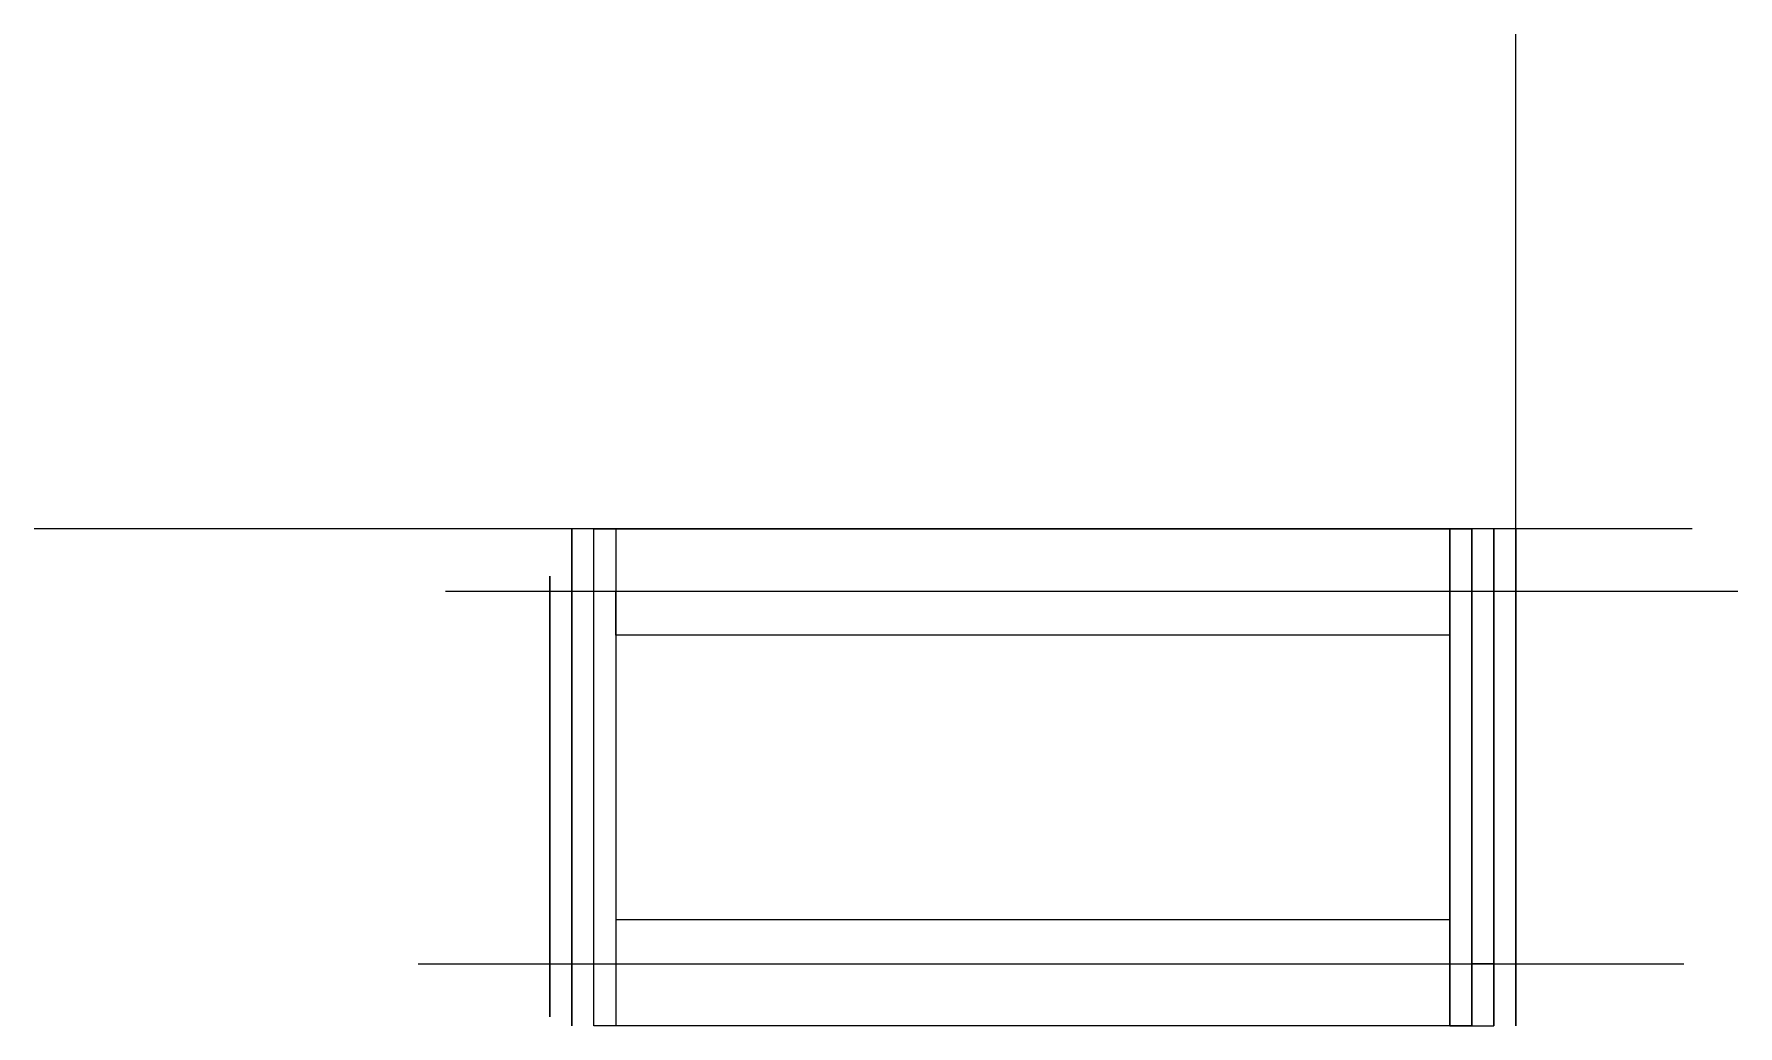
# Model space of a CAD drawing. Header units: centimetres. Extents: x -135 to 20, y -3 to 88.
import ezdxf

# ---------------------------------------------------------------- set-up
doc = ezdxf.new("R2010")
doc.units = ezdxf.units.CM
doc.header["$MEASUREMENT"] = 0
for name, color, linetype in [('Armario dobravel v4_Sketch1', 7, 'Continuous'), ('Armario dobravel v4_Sketch10', 7, 'Continuous'), ('Armario dobravel v4_Sketch11', 7, 'Continuous'), ('Armario dobravel v4_Sketch12', 7, 'Continuous'), ('Armario dobravel v4_Sketch13', 7, 'Continuous'), ('Armario dobravel v4_Sketch14', 7, 'Continuous'), ('Armario dobravel v4_Sketch15', 7, 'Continuous'), ('Armario dobravel v4_Sketch2', 7, 'Continuous'), ('Armario dobravel v4_Sketch3', 7, 'Continuous'), ('Armario dobravel v4_Sketch4', 7, 'Continuous'), ('Armario dobravel v4_Sketch5', 7, 'Continuous'), ('Armario dobravel v4_Sketch6', 7, 'Continuous'), ('Armario dobravel v4_Sketch7', 7, 'Continuous'), ('Armario dobravel v4_Sketch8', 7, 'Continuous'), ('Armario dobravel v4_Sketch9', 7, 'Continuous')]:
    doc.layers.add(name, color=color, linetype=linetype)

msp = doc.modelspace()

# ---------------------------------------------------------------- linework, layer by layer
at = {"layer": 'Armario dobravel v4_Sketch1'}
for p, q in [((0, 0), (0, 87.5)), ((0, 0), (0, 82.02, 82.02)), ((0, 0, 36.77), (0, 42.43, 79.2)), ((0, 42.43, 39.6), (0, 39.6, 42.43)), ((0, 42.43), (0, 36.77)), ((0, 0, 82.02), (0, 42.43, 39.6)), ((0, 0, 42.43), (0, 42.43)), ((0, 42.43, 79.2), (0, 36.77, 79.2)), ((0, 0, -2.83), (0, 42.43, 39.6)), ((0, 39.6, 42.43), (0, -2.83)), ((0, 0), (0, 39.6, 39.6)), ((0, 39.6, 82.02), (0, -2.83, 39.6)), ((0, 39.6, 36.77), (0, -2.83, 79.2)), ((0, 39.6, -2.83), (0, -2.83, 39.6)), ((0, 0, 39.6), (0, 39.6, 39.6)), ((0, 19.8, 42.85), (0, 19.8, -3.25)), ((0, -2.83, 79.2), (0, 2.83, 79.2)), ((0, -2.83), (0, 2.83)), ((0, -2.83), (0, 0, -2.83))]:
    msp.add_line(p, q, dxfattribs=at)
at = {"layer": 'Armario dobravel v4_Sketch1', "extrusion": (1, 0, 0)}
for centre, start, end in [((39.6, 39.6), 315, 135), ((39.6, 39.6), 225, 45), ((0, 39.6), 135, 315), ((0, 39.6), 45, 225)]:
    msp.add_arc(centre, 2, start, end, dxfattribs=at)
at = {"layer": 'Armario dobravel v4_Sketch1'}
msp.add_point((0, 0), dxfattribs=at)
at = {"layer": 'Armario dobravel v4_Sketch10'}
for p, q in [((0, 45, 80.5), (0, 45, 73.5)), ((0, 38.13, 78.9), (0, 44, 78.9)), ((0, 42.43, 79.2), (0, -2.83, 79.2)), ((0, 42.43, 79.2), (0, 36.77, 79.2)), ((0, 42.43, 74.9), (0, 42.43, 79.2)), ((0, -2.83, 74.9), (0, 42.43, 74.9)), ((0, 1.41, 38.18), (0, 42.43, 79.2)), ((0, 42.43, 79.2), (0, 38.13, 74.9)), ((0, 40.29, 79.05), (0, 40.29, 79.2)), ((0, 38.13, 74.9), (0, 36.13, 74.9)), ((0, 36.13, 78.9), (0, 38.13, 78.9)), ((0, 38.13, 78.9), (0, 38.13, 74.9)), ((0, 32.77, 76.9), (0, 36.77, 76.9)), ((0, 36.77, 79.2), (0, -1.41, 41.01)), ((0, 34.46, 76.82), (0, 36.77, 79.2)), ((0, 36.77, 76.9), (0, 32.77, 76.9)), ((0, 36.28, 77.05), (0, 36.28, 79.05)), ((0, 36.13, 74.9), (0, 36.13, 78.9)), ((0, -2.83, 79.2), (0, -2.83, 74.9))]:
    msp.add_line(p, q, dxfattribs=at)
at = {"layer": 'Armario dobravel v4_Sketch10', "extrusion": (1, 0, 0)}
for centre in [(19.8, 59.4), (2.15, 77.05), (0, 77.05), (0, 39.6)]:
    msp.add_circle(centre, 0.2, dxfattribs=at)
msp.add_arc((0, 39.6), 2, 135, 315, dxfattribs=at)
at = {"layer": 'Armario dobravel v4_Sketch10'}
for p in [(0, 36.77, 76.9), (0, 0)]:
    msp.add_point(p, dxfattribs=at)
at = {"layer": 'Armario dobravel v4_Sketch11'}
for p, q in [((-6, 36.77, 78.9), (-6, 42.43, 78.9)), ((-6, 42.43, 78.9), (-6, 42.43, 74.9)), ((-6, 42.43, 74.9), (-6, -2.83, 74.9)), ((-6, 32.77, 76.9), (-6, 36.77, 76.9)), ((-6, 36.77, 76.9), (-6, 36.77, 78.9)), ((-6, 36.77, 78.9), (-6, 32.77, 78.9)), ((-6, 36.77, 76.9), (-6, 36.77, 78.9)), ((-6, 32.77, 76.9), (-6, 36.77, 76.9)), ((-6, 32.77, 78.9), (-6, 32.77, 76.9)), ((-6, 6.83, 78.9), (-6, 32.77, 78.9)), ((-6, 32.77, 78.9), (-6, 32.77, 76.9)), ((-6, 2.83, 76.9), (-6, 6.83, 76.9)), ((-6, 6.83, 76.9), (-6, 6.83, 78.9)), ((-6, 2.83, 78.9), (-6, 2.83, 76.9)), ((-6, -2.83, 78.9), (-6, 2.83, 78.9)), ((-6, -2.83, 74.9), (-6, -2.83, 78.9))]:
    msp.add_line(p, q, dxfattribs=at)
at = {"layer": 'Armario dobravel v4_Sketch11', "extrusion": (-1, 0, 0)}
msp.add_circle((-2.15, 77.05, 6), 0.2, dxfattribs=at)
at = {"layer": 'Armario dobravel v4_Sketch11', "extrusion": (-1, 2.77334e-32, 0)}
msp.add_circle((0, 77.05, 6), 0.2, dxfattribs=at)
at = {"layer": 'Armario dobravel v4_Sketch11'}
msp.add_point((-6, 0), dxfattribs=at)
at = {"layer": 'Armario dobravel v4_Sketch12'}
for p, q in [((0, 38.13, 78.9), (0, 36.48, 78.9)), ((0, 1.41, 38.18), (0, 38.13, 74.9)), ((0, 36.13, 74.9), (0, 38.13, 74.9)), ((0, 38.13, 74.9), (0, 32.47, 74.9)), ((0, 38.13, 74.9), (0, 38.13, 78.9)), ((0, 36.48, 78.9), (0, 36.13, 78.53)), ((0, 36.13, 78.53), (0, 32.47, 74.9)), ((0, 36.13, 78.53), (0, 36.13, 74.9)), ((0, 32.47, 74.9), (0, -1.41, 41.01))]:
    msp.add_line(p, q, dxfattribs=at)
at = {"layer": 'Armario dobravel v4_Sketch12', "extrusion": (1, 0, 0)}
for centre in [(19.8, 59.4), (0, 39.6)]:
    msp.add_circle(centre, 0.2, dxfattribs=at)
msp.add_arc((0, 39.6), 2, 135, 315, dxfattribs=at)
at = {"layer": 'Armario dobravel v4_Sketch12'}
msp.add_point((0, 0), dxfattribs=at)
at = {"layer": 'Armario dobravel v4_Sketch13'}
for p, q in [((-88, 36.48, 78.9), (-88, 38.13, 78.9)), ((-88, 38.13, 74.9), (-88, 36.13, 74.9)), ((-88, 32.47, 74.9), (-88, 38.13, 74.9)), ((-88, 38.13, 78.9), (-88, 38.13, 74.9)), ((-88, 38.13, 74.9), (-88, 1.41, 38.18)), ((-88, 36.13, 78.53), (-88, 36.48, 78.9)), ((-88, 36.13, 74.9), (-88, 36.13, 78.53)), ((-88, 36.13, 78.53), (-88, 32.47, 74.9)), ((-88, -1.41, 41.01), (-88, 32.47, 74.9))]:
    msp.add_line(p, q, dxfattribs=at)
at = {"layer": 'Armario dobravel v4_Sketch13', "extrusion": (-1, 0, 0)}
for centre in [(-19.8, 59.4, 88), (0, 39.6, 88)]:
    msp.add_circle(centre, 0.2, dxfattribs=at)
msp.add_arc((0, 39.6, 88), 2, 225, 45, dxfattribs=at)
at = {"layer": 'Armario dobravel v4_Sketch13'}
msp.add_point((-88, 0), dxfattribs=at)
at = {"layer": 'Armario dobravel v4_Sketch14'}
for p, q in [((-2, 42.43), (-2, 1.41, 41.01)), ((-2, 36.77), (-2, 42.43)), ((-2, 38.13, 4), (-2, 38.13)), ((-2, 38.13), (-2, 38.13, 4)), ((-2, 36.13, 4), (-2, 38.13, 4)), ((-2, 38.13), (-2, 36.13)), ((-2, -1.41, 38.18), (-2, 36.77)), ((-2, 36.13, 4), (-2, 36.13)), ((-2, 36.13), (-2, 36.13, 4))]:
    msp.add_line(p, q, dxfattribs=at)
at = {"layer": 'Armario dobravel v4_Sketch14', "extrusion": (1, 0, 0)}
for centre in [(19.8, 19.8, -2), (0, 39.6, -2)]:
    msp.add_circle(centre, 0.2, dxfattribs=at)
msp.add_arc((0, 39.6, -2), 2, 45, 225, dxfattribs=at)
at = {"layer": 'Armario dobravel v4_Sketch14'}
msp.add_point((-2, 0), dxfattribs=at)
at = {"layer": 'Armario dobravel v4_Sketch15'}
for p, q in [((-4, 2.83, 79.2), (-4, 41.01, 41.01)), ((-4, 38.18, 38.18), (-4, -2.83, 79.2)), ((-4, 38.18, 38.18), (-4, 36.13, 40.24)), ((-4, 38.13, 41.45), (-4, 36.13, 41.45)), ((-4, 38.13, 37.45), (-4, 38.13, 41.45)), ((-4, 38.13, 37.45), (-4, 38.13, 41.45)), ((-4, 36.13, 41.45), (-4, 36.13, 37.45)), ((-4, 36.13, 41.45), (-4, 36.13, 37.45)), ((-4, -2.83, 79.2), (-4, 2.83, 79.2))]:
    msp.add_line(p, q, dxfattribs=at)
at = {"layer": 'Armario dobravel v4_Sketch15', "extrusion": (-1, 0, 0)}
for centre in [(-39.6, 39.6, 4), (-19.8, 59.4, 4), (-2.15, 77.05, 4)]:
    msp.add_circle(centre, 0.2, dxfattribs=at)
msp.add_arc((-39.6, 39.6, 4), 2, 135, 315, dxfattribs=at)
at = {"layer": 'Armario dobravel v4_Sketch15'}
msp.add_point((-4, 0), dxfattribs=at)
at = {"layer": 'Armario dobravel v4_Sketch2'}
for p, q in [((-2, 1.41, 38.18), (-2, 42.43, 79.2)), ((-2, 41.01, 41.01), (-2, 2.83, 79.2)), ((-2, -2.83, 79.2), (-2, 38.18, 38.18)), ((-2, 36.77, 79.2), (-2, -1.41, 41.01)), ((-2, 19.8, 56.57), (-2, 22.63, 59.4)), ((-2, 16.97, 59.4), (-2, 22.63, 59.4)), ((-2, 19.8, 62.23), (-2, 19.8, 56.57)), ((-2, 19.8, 62.23), (-2, 16.97, 59.4)), ((-2, 2.83, 79.2), (-2, -2.83, 79.2))]:
    msp.add_line(p, q, dxfattribs=at)
at = {"layer": 'Armario dobravel v4_Sketch2', "extrusion": (1, 0, 0)}
for centre in [(39.6, 39.6, -2), (19.8, 59.4, -2)]:
    msp.add_circle(centre, 0.2, dxfattribs=at)
msp.add_arc((39.6, 39.6, -2), 2, 225, 45, dxfattribs=at)
at = {"layer": 'Armario dobravel v4_Sketch2'}
for p in [(-2, 19.8, 59.4), (-2, 0)]:
    msp.add_point(p, dxfattribs=at)
at = {"layer": 'Armario dobravel v4_Sketch3'}
for p, q in [((-2, 36.77), (-2, 42.43)), ((-2, 42.43), (-2, 1.41, 41.01)), ((-2, 2.83), (-2, 41.01, 38.18)), ((-2, 38.18, 41.01), (-2, -2.83)), ((-2, -1.41, 38.18), (-2, 36.77)), ((-2, 16.97, 19.8), (-2, 22.63, 19.8)), ((-2, 19.8, 22.63), (-2, 19.8, 16.97))]:
    msp.add_line(p, q, dxfattribs=at)
at = {"layer": 'Armario dobravel v4_Sketch3', "extrusion": (1, 0, 0)}
msp.add_circle((19.8, 19.8, -2), 0.2, dxfattribs=at)
msp.add_arc((0, 39.6, -2), 2, 45, 225, dxfattribs=at)
at = {"layer": 'Armario dobravel v4_Sketch3'}
for p in [(-2, 19.8, 19.8), (-2, 0)]:
    msp.add_point(p, dxfattribs=at)
at = {"layer": 'Armario dobravel v4_Sketch4'}
for p, q in [((-2, 36.77), (-2, 42.43)), ((-2, 42.43), (-2, 1.41, 41.01)), ((-2, -1.41, 38.18), (-2, 36.77))]:
    msp.add_line(p, q, dxfattribs=at)
at = {"layer": 'Armario dobravel v4_Sketch4', "extrusion": (1, 0, 0)}
for centre in [(19.8, 19.8, -2), (0, 39.6, -2)]:
    msp.add_circle(centre, 0.2, dxfattribs=at)
msp.add_arc((0, 39.6, -2), 2, 45, 225, dxfattribs=at)
at = {"layer": 'Armario dobravel v4_Sketch4'}
msp.add_point((-2, 0), dxfattribs=at)
at = {"layer": 'Armario dobravel v4_Sketch5'}
for p, q in [((16.06, 42.43, 79.2), (-135, 42.43, 79.2)), ((-84, -2.83, 79.2), (-84, 42.43, 79.2)), ((-84, -2.83, 79.2), (-84, 42.43, 79.2)), ((-84, 42.43, 79.2), (-4, 42.43, 79.2)), ((-84, 42.43, 79.2), (-82, 42.43, 79.2)), ((-82, 42.43, 79.2), (-82, -2.83, 79.2)), ((-4, 42.43, 79.2), (-6, 42.43, 79.2)), ((-6, 42.43, 79.2), (-6, -2.83, 79.2)), ((-4, -2.83, 79.2), (-4, 42.43, 79.2)), ((-4, 42.43, 79.2), (-4, -2.83, 79.2)), ((-2, 42.43, 79.2), (-2, 36.77, 79.2)), ((0, 42.43, 79.2), (-2, 42.43, 79.2)), ((0, 36.77, 79.2), (0, 42.43, 79.2)), ((-97.5, 36.77, 79.2), (20.24, 36.77, 79.2)), ((-82, 32.77, 79.2), (-82, 36.77, 79.2)), ((-82, 36.77, 79.2), (-6, 36.77, 79.2)), ((-6, 36.77, 79.2), (-6, 32.77, 79.2)), ((-2, 36.77, 79.2), (0, 36.77, 79.2)), ((-6, 32.77, 79.2), (-82, 32.77, 79.2)), ((-82, 6.83, 79.2), (-82, 2.83, 79.2)), ((-6, 6.83, 79.2), (-82, 6.83, 79.2)), ((-6, 2.83, 79.2), (-6, 6.83, 79.2)), ((-100, 2.83, 79.2), (15.32, 2.83, 79.2)), ((-100, 2.83, 79.2), (15.32, 2.83, 79.2)), ((-82, 2.83, 79.2), (-6, 2.83, 79.2)), ((-2, 2.83, 79.2), (-4, 2.83, 79.2)), ((-4, 2.83, 79.2), (-4, -2.83, 79.2)), ((-2, -2.83, 79.2), (-2, 2.83, 79.2)), ((-4, -2.83, 79.2), (-84, -2.83, 79.2)), ((-82, -2.83, 79.2), (-84, -2.83, 79.2)), ((-6, -2.83, 79.2), (-4, -2.83, 79.2)), ((-4, -2.83, 79.2), (-2, -2.83, 79.2))]:
    msp.add_line(p, q, dxfattribs=at)
msp.add_point((0, 0, 79.2), dxfattribs=at)
at = {"layer": 'Armario dobravel v4_Sketch6'}
for p, q in [((-2, 42.43, 79.2), (-2, -2.83, 79.2)), ((-2, 42.43, 74.9), (-2, 42.43, 79.2)), ((-2, -2.83, 74.9), (-2, 42.43, 74.9)), ((-2, 41.01, 41.01), (-2, 2.83, 79.2)), ((-2, -2.83, 79.2), (-2, 38.18, 38.18)), ((-2, -2.83, 79.2), (-2, 7.13, 74.9)), ((-2, 2.83, 79.2), (-2, -2.83, 79.2)), ((-2, 1.47, 74.9), (-2, 2.83, 79.2)), ((-2, -2.83, 79.2), (-2, -2.83, 74.9))]:
    msp.add_line(p, q, dxfattribs=at)
at = {"layer": 'Armario dobravel v4_Sketch6', "extrusion": (1, 0, 0)}
for centre in [(39.6, 39.6, -2), (19.8, 59.4, -2), (2.15, 77.05, -2)]:
    msp.add_circle(centre, 0.2, dxfattribs=at)
msp.add_arc((39.6, 39.6, -2), 2, 225, 45, dxfattribs=at)
at = {"layer": 'Armario dobravel v4_Sketch6'}
msp.add_point((-2, 0), dxfattribs=at)
at = {"layer": 'Armario dobravel v4_Sketch7'}
for p, q in [((0, 1.41, 38.18), (0, 42.43, 79.2)), ((0, 42.43, 79.2), (0, 36.77, 79.2)), ((0, 36.77, 79.2), (0, -1.41, 41.01))]:
    msp.add_line(p, q, dxfattribs=at)
at = {"layer": 'Armario dobravel v4_Sketch7', "extrusion": (1, 0, 0)}
for centre in [(19.8, 59.4), (0, 39.6)]:
    msp.add_circle(centre, 0.2, dxfattribs=at)
msp.add_arc((0, 39.6), 2, 135, 315, dxfattribs=at)
at = {"layer": 'Armario dobravel v4_Sketch7'}
msp.add_point((0, 0), dxfattribs=at)
at = {"layer": 'Armario dobravel v4_Sketch8'}
for p, q in [((-86, 42.43), (-86, -2.83)), ((-86, 42.43, 4.3), (-86, 42.43)), ((-86, -2.83, 4.3), (-86, 42.43, 4.3)), ((-86, 2.83), (-86, 41.01, 38.18)), ((-86, 38.18, 41.01), (-86, -2.83)), ((-86, -2.83), (-86, 2.83)), ((-86, -2.83), (-86, -2.83, 4.3))]:
    msp.add_line(p, q, dxfattribs=at)
at = {"layer": 'Armario dobravel v4_Sketch8', "extrusion": (1, 0, 0)}
for centre in [(39.6, 39.6, -86), (19.8, 19.8, -86), (2.15, 2.15, -86), (0, 2.15, -86)]:
    msp.add_circle(centre, 0.2, dxfattribs=at)
msp.add_arc((39.6, 39.6, -86), 2, 315, 135, dxfattribs=at)
at = {"layer": 'Armario dobravel v4_Sketch8'}
msp.add_point((-86, 0), dxfattribs=at)
at = {"layer": 'Armario dobravel v4_Sketch9'}
for p, q in [((-2, -2.83), (-2, 42.43)), ((-2, 42.43), (-2, 42.43, 4.3)), ((-2, 42.43, 4.3), (-2, -2.83, 4.3)), ((-2, 41.01, 38.18), (-2, 2.83)), ((-2, -2.83), (-2, 38.18, 41.01)), ((-2, 2.83), (-2, -2.83)), ((-2, -2.83, 4.3), (-2, -2.83))]:
    msp.add_line(p, q, dxfattribs=at)
at = {"layer": 'Armario dobravel v4_Sketch9', "extrusion": (-1, 0, 0)}
for centre in [(-39.6, 39.6, 2), (-19.8, 19.8, 2), (-2.15, 2.15, 2), (-2.15, 2.15, 2), (0, 2.15, 2)]:
    msp.add_circle(centre, 0.2, dxfattribs=at)
msp.add_arc((-39.6, 39.6, 2), 2, 45, 225, dxfattribs=at)
at = {"layer": 'Armario dobravel v4_Sketch9'}
msp.add_point((-2, 0), dxfattribs=at)

doc.saveas('drawing.dxf')
